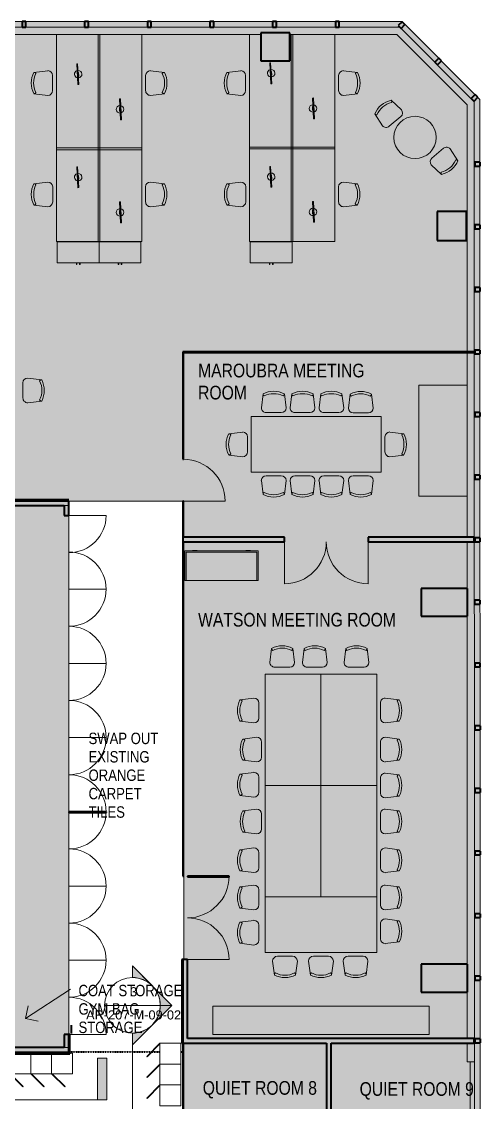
# Model space of a CAD drawing. Header units: millimetres. Extents: x 31960 to 73442, y -14102 to 21505.
# Drawn here: x 61773 to 71652, y -1831 to 21470 of the extents above; entities that cross this region are included whole.
import ezdxf

# ---------------------------------------------------------------- set-up
doc = ezdxf.new("R2010")
doc.units = ezdxf.units.MM
doc.linetypes.add('BVNDH-Dash', pattern=[6, 3, -3])
doc.linetypes.add('BVNDH-Overhead', pattern=[6, 4, -2])
for name, color, linetype, lineweight in [('A-AREA', 32, 'BVNDH-Dash', 35), ('A-AREA-IDEN', 2, 'Continuous', 9), ('A-DETL', 90, 'Continuous', 9), ('A-DETL-GENF', 92, 'Continuous', 9), ('A-DETL-THIN', 151, 'Continuous', 9), ('A-DOOR', 31, 'Continuous', 13), ('A-FLOR', 192, 'Continuous', 13), ('A-FLOR-OVHD', 1, 'BVNDH-Overhead', 13), ('A-GENM', 13, 'Continuous', 13), ('A-WALL', 113, 'Continuous', 13), ('A-WALL-PATT', 111, 'Continuous', 13), ('G-ANNO-SYMB', 111, 'Continuous', 9), ('G-ANNO-TEXT', 231, 'Continuous', 9), ('G-IMPT', 8, 'Continuous', 9), ('I-FURN', 30, 'Continuous', 9), ('I-WALL', 2, 'Continuous', 13), ('Q-CASE', 31, 'Continuous', 9), ('S-COLS', 52, 'Continuous', 13)]:
    doc.layers.add(name, color=color, linetype=linetype, lineweight=lineweight)
doc.styles.add('Arial Narrow', font='ARIALN.TTF', dxfattribs={"height": 294.984802})
doc.styles.add('Arial Narrow_1', font='ARIALN.TTF', dxfattribs={"height": 245.820669})
doc.styles.add('Arial_1', font='arial.ttf', dxfattribs={"height": 196.706587})

# ---------------------------------------------------------------- blocks, each defined once
blk = doc.blocks.new('Concept Single Door_DOR - 900 x 2100mm-805723-Level 9 207 Kent St 1_100')
at = {"layer": 'A-DOOR', "color": 47}
blk.add_line((450, 7), (450, 907), dxfattribs=at)
blk.add_arc((450, 7), 900, 90, 180, dxfattribs=at)
blk = doc.blocks.new('Concept Double Door_DOR - 1800x 2100mm-806063-Level 9 207 Kent St 1_100')
at = {"layer": 'A-DOOR', "color": 47}
for p, q in [((-900, 50), (-900, 950)), ((900, 50), (900, 950))]:
    blk.add_line(p, q, dxfattribs=at)
for centre, start, end in [((-900, 50), 360, 90), ((900, 50), 90, 180)]:
    blk.add_arc(centre, 900, start, end, dxfattribs=at)
blk = doc.blocks.new('Desk - Arup Desk-682372-Level 9 207 Kent St 1_100')
at = {"layer": 'I-FURN'}
for p, q in [((2012, 850), (-475, 850)), ((2012, -88), (2012, 850)), ((159, 369), (608, 393)), ((159, 369), (160, 349)), ((609, 373), (160, 349)), ((344, 389), (424, 393)), ((345, 379), (344, 389)), ((425, 384), (345, 379)), ((424, 393), (425, 384)), ((609, 373), (608, 393)), ((-475, -88), (2012, -88))]:
    blk.add_line(p, q, dxfattribs=at)
for start, end in [(3, 183), (198, 348)]:
    blk.add_arc((383, 381), 80, start, end, dxfattribs=at)
blk = doc.blocks.new('Desk - Arup Desk-682373-Level 9 207 Kent St 1_100')
at = {"layer": 'I-FURN'}
for p, q in [((1772, 850), (-248, 850)), ((-248, 850), (-248, -88)), ((1772, -88), (1772, 850)), ((159, 369), (608, 393)), ((159, 369), (160, 349)), ((609, 373), (160, 349)), ((344, 389), (424, 393)), ((345, 379), (344, 389)), ((425, 384), (345, 379)), ((424, 393), (425, 384)), ((609, 373), (608, 393)), ((-248, -88), (1772, -88))]:
    blk.add_line(p, q, dxfattribs=at)
for start, end in [(3, 183), (198, 348)]:
    blk.add_arc((383, 381), 80, start, end, dxfattribs=at)
blk = doc.blocks.new('Desk - Arup Desk-682374-Level 9 207 Kent St 1_100')
at = {"layer": 'I-FURN'}
for p, q in [((1772, 850), (-248, 850)), ((-248, 850), (-248, -88)), ((1772, -88), (1772, 850)), ((159, 369), (608, 393)), ((159, 369), (160, 349)), ((609, 373), (160, 349)), ((344, 389), (424, 393)), ((345, 379), (344, 389)), ((425, 384), (345, 379)), ((424, 393), (425, 384)), ((609, 373), (608, 393)), ((-248, -88), (1772, -88))]:
    blk.add_line(p, q, dxfattribs=at)
for start, end in [(3, 183), (198, 348)]:
    blk.add_arc((383, 381), 80, start, end, dxfattribs=at)
blk = doc.blocks.new('Desk - Arup Desk-682375-Level 9 207 Kent St 1_100')
at = {"layer": 'I-FURN'}
for p, q in [((1999, 850), (-488, 850)), ((-488, 850), (-488, -88)), ((159, 369), (608, 393)), ((159, 369), (160, 349)), ((609, 373), (160, 349)), ((344, 389), (424, 393)), ((345, 379), (344, 389)), ((425, 384), (345, 379)), ((424, 393), (425, 384)), ((609, 373), (608, 393)), ((-488, -88), (1999, -88))]:
    blk.add_line(p, q, dxfattribs=at)
for start, end in [(3, 183), (198, 348)]:
    blk.add_arc((383, 381), 80, start, end, dxfattribs=at)
blk = doc.blocks.new('Desk - Arup Desk-682376-Level 9 207 Kent St 1_100')
at = {"layer": 'I-FURN'}
for p, q in [((2012, 850), (-456, 850)), ((2012, -88), (2012, 850)), ((159, 369), (608, 393)), ((159, 369), (160, 349)), ((609, 373), (160, 349)), ((344, 389), (424, 393)), ((345, 379), (344, 389)), ((425, 384), (345, 379)), ((424, 393), (425, 384)), ((609, 373), (608, 393)), ((-456, -88), (2012, -88))]:
    blk.add_line(p, q, dxfattribs=at)
for start, end in [(3, 183), (198, 348)]:
    blk.add_arc((383, 381), 80, start, end, dxfattribs=at)
blk = doc.blocks.new('Desk - Arup Desk-682377-Level 9 207 Kent St 1_100')
at = {"layer": 'I-FURN'}
for p, q in [((1781, 850), (-257, 850)), ((-257, 850), (-257, -88)), ((1781, -88), (1781, 850)), ((159, 369), (608, 393)), ((159, 369), (160, 349)), ((609, 373), (160, 349)), ((344, 389), (424, 393)), ((345, 379), (344, 389)), ((425, 384), (345, 379)), ((424, 393), (425, 384)), ((609, 373), (608, 393)), ((-257, -88), (1781, -88))]:
    blk.add_line(p, q, dxfattribs=at)
for start, end in [(3, 183), (198, 348)]:
    blk.add_arc((383, 381), 80, start, end, dxfattribs=at)
blk = doc.blocks.new('Desk - Arup Desk-682378-Level 9 207 Kent St 1_100')
at = {"layer": 'I-FURN'}
for p, q in [((1781, 850), (-257, 850)), ((-257, 850), (-257, -88)), ((1781, -88), (1781, 850)), ((159, 369), (608, 393)), ((159, 369), (160, 349)), ((609, 373), (160, 349)), ((344, 389), (424, 393)), ((345, 379), (344, 389)), ((425, 384), (345, 379)), ((424, 393), (425, 384)), ((609, 373), (608, 393)), ((-257, -88), (1781, -88))]:
    blk.add_line(p, q, dxfattribs=at)
for start, end in [(3, 183), (198, 348)]:
    blk.add_arc((383, 381), 80, start, end, dxfattribs=at)
blk = doc.blocks.new('Desk - Arup Desk-682379-Level 9 207 Kent St 1_100')
at = {"layer": 'I-FURN'}
for p, q in [((1980, 850), (-488, 850)), ((-488, 850), (-488, -88)), ((159, 369), (608, 393)), ((159, 369), (160, 349)), ((609, 373), (160, 349)), ((344, 389), (424, 393)), ((345, 379), (344, 389)), ((425, 384), (345, 379)), ((424, 393), (425, 384)), ((609, 373), (608, 393)), ((-488, -88), (1980, -88))]:
    blk.add_line(p, q, dxfattribs=at)
for start, end in [(3, 183), (198, 348)]:
    blk.add_arc((383, 381), 80, start, end, dxfattribs=at)
blk = doc.blocks.new('Chair-Desk - Chair-Desk-400354-Level 9 207 Kent St 1_100')
at = {"layer": 'I-FURN'}
for p, q in [((-229, 0), (-266, 302)), ((-164, 405), (163, 405)), ((229, 0), (266, 302))]:
    blk.add_line(p, q, dxfattribs=at)
for centre, radius, start, end in [((-164, 302), 103, 90, 180), ((163, 302), 103, 360, 90), ((-186, 7), 43.1, 116.8148, 189.0029), ((0, 447), 451, 242.9089, 297.0911), ((186, 7), 43.1, 350.9971, 63.1852), ((0, 447), 502, 242.9089, 297.0911)]:
    blk.add_arc(centre, radius, start, end, dxfattribs=at)
blk = doc.blocks.new('Chair-Desk - Chair-Desk-401080-Level 9 207 Kent St 1_100')
at = {"layer": 'I-FURN'}
for p, q in [((-229, 0), (-266, -302)), ((229, 0), (266, -302)), ((-164, -405), (163, -405))]:
    blk.add_line(p, q, dxfattribs=at)
for centre, radius, start, end in [((0, -447), 502, 62.9089, 117.0911), ((-186, -7), 43.1, 170.9971, 243.1852), ((0, -447), 451, 62.9089, 117.0911), ((186, -7), 43.1, 296.8148, 9.0029), ((-164, -302), 103, 180, 270), ((163, -302), 103, 270, 0)]:
    blk.add_arc(centre, radius, start, end, dxfattribs=at)
blk = doc.blocks.new('B  - 500deep-400395-Level 9 207 Kent St 1_100')
at = {"layer": 'Q-CASE'}
for p, q in [((-406, -169), (-406, 281)), ((-406, 281), (494, 281)), ((494, 281), (494, -169)), ((494, -169), (-406, -169)), ((5, -169), (5, -207)), ((5, -207), (17, -207)), ((17, -207), (17, -169)), ((71, -169), (71, -207)), ((71, -207), (84, -207)), ((84, -207), (84, -169))]:
    blk.add_line(p, q, dxfattribs=at)
blk = doc.blocks.new('Table-Rectangular - 1200x2400-400393-Level 9 207 Kent St 1_100')
at = {"layer": 'I-FURN'}
for p, q in [((600, 1200), (-600, 1200)), ((-600, 1200), (-600, -1200)), ((600, -1200), (600, 1200)), ((-600, -1200), (600, -1200))]:
    blk.add_line(p, q, dxfattribs=at)
blk = doc.blocks.new('Table-Rectangular - 2800x1200-400417-Level 9 207 Kent St 1_100')
at = {"layer": 'I-FURN'}
for p, q in [((1400, 600), (-1400, 600)), ((-1400, 600), (-1400, -600)), ((1400, -600), (1400, 600)), ((-1400, -600), (1400, -600))]:
    blk.add_line(p, q, dxfattribs=at)
blk = doc.blocks.new('Table-Rectangular - 4660x605-400419-Level 9 207 Kent St 1_100')
at = {"layer": 'I-FURN'}
for p, q in [((2330, 302.5), (-2330, 302.5)), ((-2330, 302.5), (-2330, -302.5)), ((2330, -302.5), (2330, 302.5)), ((-2330, -302.5), (2330, -302.5))]:
    blk.add_line(p, q, dxfattribs=at)
blk = doc.blocks.new('Table-Rectangular - 2400x1200-400397-Level 9 207 Kent St 1_100')
at = {"layer": 'I-FURN'}
for p, q in [((1200, 600), (-1200, 600)), ((-1200, 600), (-1200, -443)), ((1200, -442), (1200, 600))]:
    blk.add_line(p, q, dxfattribs=at)
blk = doc.blocks.new('Credenza _AUS_ - 1525 x 0610mm-400349-Level 9 207 Kent St 1_100')
at = {"layer": 'I-FURN'}
for p, q in [((847, 310), (-728, 310)), ((-728, 310), (-728, -326)), ((-703, 310), (-703, -300)), ((-703, 310), (822, 310)), ((822, 310), (822, -300)), ((847, -326), (847, 310)), ((-728, -326), (847, -326)), ((-703, -300), (822, -300)), ((-563, -332), (-563, -326)), ((-462, -332), (-563, -332)), ((-462, -326), (-462, -332)), ((581, -332), (581, -326)), ((682, -332), (581, -332)), ((682, -326), (682, -332))]:
    blk.add_line(p, q, dxfattribs=at)
blk = doc.blocks.new('Round_Coffee_Table_2405 - Round_Coffee_Table_2405-400399-Level 9 207 Kent St 1_100')
at = {"layer": 'I-FURN'}
for start, end in [(360, 180), (180, 360)]:
    blk.add_arc((0, 0), 457, start, end, dxfattribs=at)
blk = doc.blocks.new('Family9 - Family9-1063550-Level 9 207 Kent St 1_100')
at = {"layer": 'A-GENM'}
blk.add_hatch(color=254, dxfattribs=at).paths.add_polyline_path([(2595, 976), (2595, 987), (1995, 987), (1995, -13), (2595, -13), (2595, 245)], flags=0)
at = {"layer": 'A-GENM', "color": 67, "lineweight": 35}
for p, q in [((2595, 987), (1995, 987)), ((1995, 987), (1995, -13)), ((2595, -13), (2595, 987)), ((1995, -13), (2595, -13))]:
    blk.add_line(p, q, dxfattribs=at)
blk = doc.blocks.new('Walls 1 - 140902 Building Facade_sat-1083296-Level 9 207 Kent St 1_100')
at = {"layer": 'G-IMPT', "lineweight": 13}
h = blk.add_hatch(color=254, dxfattribs=at)
h.paths.add_polyline_path([(37477, -11682), (71649, -11680), (71640, 19788), (69969, 21470), (41475, 21470), (41475, 20152), (35830, 14507), (34636, 14507), (34636, 14388), (35880, 14387), (41595, 20103), (41595, 21350), (69919, 21350), (71520, 19738), (71529, -11560), (37527, -11562), (35907, -9943), (34636, -9943), (34636, -10063), (35857, -10063), (37357, -11562)], flags=0)
h.paths.add_polyline_path([(33233, -11406), (33252, -11406), (34372, -10267), (33233, -11406)], flags=0)
h = blk.add_hatch(color=254, dxfattribs=at)
h.paths.add_polyline_path([(71520, -955), (71526, -955), (71520, 19738), (69919, 21350), (41595, 21350), (41595, 20103), (35880, 14387), (34763, 14387), (34763, 14233), (35943, 14233), (41748, 20039), (41748, 21198), (43979, 21198), (43979, 21228), (44614, 21228), (44614, 21195), (52081, 21195), (52081, 21228), (52706, 21228), (52706, 21195), (66927, 21195), (66927, 21228), (67552, 21228), (67552, 21195), (69854, 21195), (71365, 19675), (71367, 14348), (71520, 14348), (71520, 14334), (71367, 14334), (71368, 10352), (71520, 10352), (71520, 10252), (71368, 10252), (71368, 9252), (71377, 9252), (71377, 8652), (71368, 8652), (71370, 1148), (71377, 1148), (71377, 548), (71371, 548), (71371, -452), (71520, -452), (71520, -552), (71371, -552), (71371, -955), (71520, -955)], flags=0)
h.paths.add_polyline_path([(34663, 14233), (34663, 14388), (34636, 14387), (34636, 14233), (34663, 14233)], flags=0)
at = {"layer": 'A-WALL', "color": 67, "lineweight": 35}
for p, q in [((61866, 21470), (61781, 21470)), ((61781, 21470), (61781, 21350)), ((61866, 21350), (61866, 21470)), ((63215, 21470), (63130, 21470)), ((63130, 21470), (63130, 21350)), ((63215, 21350), (63215, 21470)), ((64565, 21470), (64480, 21470)), ((64480, 21470), (64480, 21350)), ((64565, 21350), (64565, 21470)), ((65914, 21470), (65829, 21470)), ((65829, 21470), (65829, 21350)), ((65914, 21350), (65914, 21470)), ((67264, 21470), (67179, 21470)), ((67179, 21470), (67179, 21350)), ((67264, 21350), (67264, 21470)), ((68614, 21470), (68529, 21470)), ((68529, 21470), (68529, 21350)), ((68614, 21350), (68614, 21470)), ((69969, 21469), (69884, 21385)), ((70029, 21409), (69969, 21469)), ((61781, 21350), (61866, 21350)), ((63130, 21350), (63215, 21350)), ((64480, 21350), (64565, 21350)), ((65829, 21350), (65914, 21350)), ((67179, 21350), (67264, 21350)), ((68529, 21350), (68614, 21350)), ((69884, 21385), (69945, 21325)), ((69945, 21325), (70029, 21409)), ((70755, 20684), (70670, 20599)), ((70670, 20599), (70730, 20539)), ((70730, 20539), (70815, 20624)), ((70815, 20624), (70755, 20684)), ((71541, 19898), (71456, 19814)), ((71456, 19814), (71517, 19754)), ((71517, 19754), (71601, 19838)), ((71601, 19838), (71541, 19898)), ((71650, 18439), (71530, 18439)), ((71530, 18439), (71530, 18354)), ((71650, 18354), (71650, 18439)), ((71530, 18354), (71650, 18354)), ((71650, 17089), (71530, 17089)), ((71530, 17089), (71530, 17004)), ((71650, 17004), (71650, 17089)), ((71530, 17004), (71650, 17004)), ((71650, 15740), (71530, 15740)), ((71530, 15740), (71530, 15655)), ((71530, 15655), (71650, 15655)), ((71650, 15655), (71650, 15740)), ((71650, 14390), (71530, 14390)), ((71530, 14390), (71530, 14305)), ((71530, 14305), (71650, 14305)), ((71650, 14305), (71650, 14390)), ((71650, 13041), (71530, 13041)), ((71530, 13041), (71530, 12956)), ((71530, 12956), (71650, 12956)), ((71650, 12956), (71650, 13041)), ((71650, 11691), (71530, 11691)), ((71530, 11691), (71530, 11606)), ((71650, 11606), (71650, 11691)), ((71530, 11606), (71650, 11606)), ((71650, 10341), (71530, 10341)), ((71530, 10341), (71530, 10256)), ((71530, 10256), (71650, 10256)), ((71650, 10256), (71650, 10341)), ((71649, 8996), (71529, 8996)), ((71529, 8996), (71529, 8911)), ((71529, 8911), (71649, 8911)), ((71649, 8911), (71649, 8996)), ((71650, 7642), (71530, 7642)), ((71530, 7642), (71530, 7557)), ((71530, 7557), (71650, 7557)), ((71650, 7557), (71650, 7642)), ((71652, 6288), (71532, 6288)), ((71532, 6288), (71532, 6203)), ((71532, 6203), (71652, 6203)), ((71652, 6203), (71652, 6288)), ((71652, 4938), (71532, 4938)), ((71532, 4938), (71532, 4853)), ((71652, 4853), (71652, 4938)), ((71532, 4853), (71652, 4853)), ((71652, 3588), (71532, 3588)), ((71532, 3588), (71532, 3503)), ((71532, 3503), (71652, 3503)), ((71652, 3503), (71652, 3588)), ((71652, 2238), (71532, 2238)), ((71532, 2238), (71532, 2153)), ((71532, 2153), (71652, 2153)), ((71652, 2153), (71652, 2238)), ((71652, 888), (71532, 888)), ((71532, 888), (71532, 803)), ((71532, 803), (71652, 803)), ((71652, 803), (71652, 888)), ((71652, -462), (71532, -462)), ((71532, -462), (71532, -547)), ((71652, -547), (71652, -462)), ((71532, -547), (71652, -547))]:
    blk.add_line(p, q, dxfattribs=at)
at = {"layer": 'G-IMPT', "color": 47, "lineweight": 13}
for p, q in [((41475, 21470), (69969, 21470)), ((69969, 21470), (71640, 19788)), ((69919, 21350), (41595, 21350)), ((71520, 19738), (69919, 21350)), ((66927, 21195), (52706, 21195)), ((69854, 21195), (67552, 21195)), ((71365, 19675), (69854, 21195)), ((71367, 14348), (71365, 19675)), ((71529, -11560), (71520, 19738)), ((71640, 19788), (71649, -11680)), ((71368, 10352), (71367, 14334)), ((71368, 9252), (71368, 10252)), ((71370, 1148), (71368, 8652)), ((71371, -452), (71371, 548)), ((71371, -955), (71371, -552)), ((71371, -955), (71526, -955))]:
    blk.add_line(p, q, dxfattribs=at)
blk = doc.blocks.new('Walls 1 - Walls 1-1083272-Level 9 207 Kent St 1_100')
blk.add_blockref('Walls 1 - 140902 Building Facade_sat-1083296-Level 9 207 Kent St 1_100', (0, 0))
blk = doc.blocks.new('400 wide locker8 - 400 wide locker-1973408-Level 9 207 Kent St 1_100')
at = {"layer": 'Q-CASE'}
for p, q in [((47462, -766), (47462, -1216)), ((47912, -766), (47462, -766)), ((47912, -1216), (47912, -766)), ((47462, -1216), (47745, -1498)), ((47752, -1491), (47476, -1216)), ((47476, -1216), (47912, -1216)), ((47745, -1498), (47752, -1491))]:
    blk.add_line(p, q, dxfattribs=at)
blk = doc.blocks.new('400 wide locker9 - 400 wide locker-1973423-Level 9 207 Kent St 1_100')
at = {"layer": 'Q-CASE'}
for p, q in [((47462, -766), (47462, -1216)), ((47912, -766), (47462, -766)), ((47912, -1216), (47912, -766)), ((47462, -1216), (47745, -1498)), ((47752, -1491), (47476, -1216)), ((47476, -1216), (47912, -1216)), ((47745, -1498), (47752, -1491))]:
    blk.add_line(p, q, dxfattribs=at)
blk = doc.blocks.new('Concept Single Door_DOR - 800 x 2100 cabinet doors-2416042-Level 9 207 Kent St 1_100')
at = {"layer": 'A-DOOR', "lineweight": 9}
blk.add_line((400, 50), (400, 850), dxfattribs=at)
blk.add_arc((400, 50), 800, 90, 180, dxfattribs=at)
blk = doc.blocks.new('Concept Single Door_DOR - 800 x 2100 cabinet doors-2416009-Level 9 207 Kent St 1_100')
at = {"layer": 'A-DOOR', "lineweight": 9}
blk.add_line((400, -50), (400, -850), dxfattribs=at)
blk.add_arc((400, -50), 800, 180, 270, dxfattribs=at)
blk = doc.blocks.new('400 wide locker54 - 400 wide locker-2465067-Level 9 207 Kent St 1_100')
at = {"layer": 'Q-CASE'}
for p, q in [((47462, -766), (47462, -1216)), ((47912, -766), (47462, -766)), ((47912, -1216), (47912, -766)), ((47462, -1216), (47745, -1498)), ((47752, -1491), (47476, -1216)), ((47476, -1216), (47912, -1216)), ((47745, -1498), (47752, -1491))]:
    blk.add_line(p, q, dxfattribs=at)
blk = doc.blocks.new('400 wide locker55 - 400 wide locker-2465111-Level 9 207 Kent St 1_100')
at = {"layer": 'Q-CASE'}
for p, q in [((47462, -766), (47462, -1216)), ((47912, -766), (47462, -766)), ((47912, -1216), (47912, -766)), ((47462, -1216), (47745, -1498)), ((47752, -1491), (47476, -1216)), ((47476, -1216), (47912, -1216)), ((47745, -1498), (47752, -1491))]:
    blk.add_line(p, q, dxfattribs=at)
blk = doc.blocks.new('400 wide locker56 - 400 wide locker-2465126-Level 9 207 Kent St 1_100')
at = {"layer": 'Q-CASE'}
for p, q in [((47462, -766), (47462, -1216)), ((47912, -766), (47462, -766)), ((47912, -1216), (47912, -766)), ((47462, -1216), (47745, -1498)), ((47752, -1491), (47476, -1216)), ((47476, -1216), (47912, -1216)), ((47745, -1498), (47752, -1491))]:
    blk.add_line(p, q, dxfattribs=at)
blk = doc.blocks.new('400 wide locker57 - 400 wide locker-2465141-Level 9 207 Kent St 1_100')
at = {"layer": 'Q-CASE'}
for p, q in [((47462, -766), (47462, -1216)), ((47912, -766), (47462, -766)), ((47912, -1216), (47912, -766)), ((47462, -1216), (47745, -1498)), ((47752, -1491), (47476, -1216)), ((47476, -1216), (47912, -1216)), ((47745, -1498), (47752, -1491))]:
    blk.add_line(p, q, dxfattribs=at)
blk = doc.blocks.new('Section - Section Tail-191808-Level 9 207 Kent St 1_100')
at = {"layer": 'G-ANNO-SYMB'}
blk.add_hatch(color=256, dxfattribs=at).paths.add_polyline_path([(0, 9), (0, 0), (-2, 0), (-2, 9)], flags=0)
for p, q in [((0, 9), (-2, 9)), ((-2, 9), (-2, 0)), ((0, 0), (0, 9)), ((-2, 0), (0, 0))]:
    blk.add_line(p, q, dxfattribs=at)
blk = doc.blocks.new('Section - Section Head-190184-Level 9 207 Kent St 1_100')
at = {"layer": 'G-ANNO-SYMB'}
h = blk.add_hatch(color=256, dxfattribs=at)
edge = h.paths.add_edge_path(flags=0)
edge.add_line((-6, 8.49), (-6, 6))
edge.add_arc((-6, 0), 6, 90, 135)
edge.add_line((-10.24, 4.24), (-6, 8.49))
h = blk.add_hatch(color=256, dxfattribs=at)
edge = h.paths.add_edge_path(flags=0)
edge.add_line((-6, 8.49), (-1.76, 4.24))
edge.add_arc((-6, 0), 6, 45, 90)
edge.add_line((-6, 6), (-6, 8.49))
h = blk.add_hatch(color=256, dxfattribs=at)
edge = h.paths.add_edge_path(flags=0)
edge.add_line((-14.49, 0), (-10.24, 4.24))
edge.add_arc((-6, 0), 6, 135, 180)
edge.add_line((-12, 0), (-14.49, 0))
h = blk.add_hatch(color=256, dxfattribs=at)
edge = h.paths.add_edge_path(flags=0)
edge.add_line((2.49, 0), (0, 0))
edge.add_arc((-6, 0), 6, 0, 45)
edge.add_line((-1.76, 4.24), (2.49, 0))
for p, q in [((-6, 8.49), (-14.49, 0)), ((-6, 8.49), (-10.24, 4.24)), ((-6, 8.49), (2.49, 0)), ((-6, 6), (-6, 8.49)), ((-6, 8.49), (-6, 6)), ((-1.76, 4.24), (-6, 8.49)), ((-10.24, 4.24), (-14.49, 0)), ((2.49, 0), (-1.76, 4.24)), ((-14.49, 0), (-12, 0)), ((0, 0), (2.49, 0)), ((-12, 0), (-14.49, 0)), ((0, 0), (2.49, 0))]:
    blk.add_line(p, q, dxfattribs=at)
for start, end in [(360, 180), (90, 135), (45, 90), (135, 180), (0, 45), (180, 360)]:
    blk.add_arc((-6, 0), 6, start, end, dxfattribs=at)

msp = doc.modelspace()

# ---------------------------------------------------------------- hatches: boundary and pattern name
at = {"layer": 'A-DETL-GENF'}
h = msp.add_hatch(color=9, dxfattribs=at)
h.paths.add_polyline_path([(65636.1, -3229.3), (66311.9, -3229.3), (66311.9, -3222.1), (68340.9, -3222.1), (68340.9, -552.2), (65267.9, -552.2), (65267.9, -3222.1), (65411.9, -3222.1), (65411.9, -3229.3)], flags=0)
h.paths.add_polyline_path([(71102.9, -3229.3), (71102.9, -3222.1), (71371.6, -3222.1), (71371.5, -2765.9), (71526.5, -2765.9), (71525.9, -954.7), (71370.9, -954.7), (71370.8, -552.2), (68440.9, -552.2), (68440.9, -3222.1), (70202.9, -3222.1), (70202.9, -3229.3), (70634.9, -3229.3)], flags=0)
h.paths.add_polyline_path([(60132.2, -742.5), (60132.2, -743.1), (60167.2, -742.5)], flags=0)
h.paths.add_polyline_path([(53562.4, -743.1), (60132.2, -742.5), (60132.2, -542.5), (60617.9, -542.5), (60617.9, -304.9), (60817.9, -304.9), (60817.9, -542.5), (61142.2, -542.5), (61142.2, 1075.1), (60817.9, 1075.1), (60817.9, 895.1), (60617.9, 895.1), (60617.9, 1075.1), (58392.3, 1075.1), (58392.3, 875.1), (58192.3, 875.1), (58192.3, 55.1), (58392.3, 55.1), (58392.3, -742.8), (53327.2, -743), (53327.2, -543), (53362.4, -543), (53362.4, 1658.2), (53262.4, 1658.2), (53262.4, 1858.2), (53362.4, 1858.2), (53362.4, 5873.8), (50487.9, 5873.8), (50487.9, 5060.5), (51912, 5060.5), (51912, 4960.5), (50487.9, 4960.5), (50487.9, 4197.2), (51912, 4197.2), (51912, 4097.2), (50487.9, 4097.2), (50487.9, 3458.2), (51987.9, 3458.2), (51987.9, 3258.2), (51237.9, 3258.2), (51237.9, 2358.2), (52287.3, 2357.5), (52287.3, 1858.2), (52442.4, 1858.2), (52442.4, 1658.2), (52287.3, 1658.2), (52287.3, -543), (52507.2, -543.1), (52507.2, -743), (53494.6, -743.1)], flags=0)
h.paths.add_polyline_path([(62534.3, -645.4), (62692.2, -645.4), (62692.2, -365.4), (62792.2, -365.4), (62792.2, 10821.4), (62692.2, 10821.4), (62692.2, 11041.4), (61342.2, 11041.4), (61342.2, -645.4), (62432, -645.4)], flags=0)
h.paths.add_polyline_path([(71365.1, -452.2), (71370.8, -452.2), (71370.5, 548.2), (70377, 548.2), (70377, 1148.2), (71370.4, 1148.2), (71368.2, 8652), (70377, 8652), (70377, 9252), (71368.1, 9252), (71367.8, 10251.7), (69232.9, 10251.7), (69232.9, 10351.7), (71367.8, 10351.7), (71366.6, 14333.8), (65255.7, 14333.8), (65255.7, 12033.8), (65241.7, 12033.8), (65241.7, 14347.8), (71366.6, 14347.8), (71365.1, 19674.6), (69854.2, 21195.2), (67551.6, 21195.2), (67551.6, 20628.2), (66926.6, 20628.2), (66926.6, 21195.2), (52706.2, 21195.2), (52706.2, 20628.2), (52081.2, 20628.2), (52081.2, 21195.2), (44614.1, 21195.2), (44614.1, 11320.3), (45245.6, 11320.3), (45245.6, 11141.4), (47492.2, 11141.4), (47492.2, 11161.4), (50942.9, 11161.4), (50942.9, 11141.4), (51754.9, 11141.4), (51754.9, 11161.4), (52532.9, 11161.4), (52532.9, 10941.4), (52072.9, 10941.4), (52072.9, 8623.2), (52027.9, 8623.2), (52027.9, 8494.6), (50487.9, 8494.6), (50487.9, 7705.8), (51916.7, 7705.8), (51916.7, 7605.8), (50487.9, 7605.8), (50487.9, 6787.2), (51911.8, 6787.2), (51911.8, 6687.2), (50487.9, 6687.2), (50487.9, 6073.8), (53362.4, 6073.8), (53362.4, 8494.6), (52847.9, 8494.6), (52847.9, 8694.6), (53362.4, 8694.6), (53362.4, 10941.4), (53352.9, 10941.4), (53352.9, 11161.4), (55871.7, 11161.4), (55871.7, 11141.4), (56691.7, 11141.4), (56691.7, 11161.4), (62792.2, 11161.4), (62792.2, 11130.7), (65241.7, 11130.7), (65241.7, 11133.8), (65255.7, 11133.8), (65255.7, 11130.7), (65267.9, 11130.7), (65267.9, 10351.7), (67432.9, 10351.7), (67432.9, 10251.7), (65267.9, 10251.7), (65267.9, 1247.8), (65341.7, 1247.8), (65341.7, -452.2), (70634.9, -452.2)], flags=0)
h.paths.add_polyline_path([(65341.7, 3032.8), (65341.7, 3047.8), (66241.7, 3047.8), (66241.7, 3032.8)], flags=0)
h.paths.add_polyline_path([(49427.2, 3102.5), (49427.2, 5102.5), (47827.2, 5102.5), (47827.2, 4672.5), (47516.9, 4672.5), (47516.9, 3562.5), (47827.2, 3562.5), (47827.2, 3102.5), (48579.5, 3102.5)], flags=0)
h.paths.add_polyline_path([(47827.2, 5752.5), (49427.2, 5752.5), (49427.2, 7752.5), (47827.2, 7752.5), (47827.2, 7322.5), (47516.9, 7322.5), (47516.9, 6212.5), (47827.2, 6212.5)], flags=0)
h.paths.add_polyline_path([(47827.2, 8418.2), (49427.2, 8418.2), (49427.2, 10418.2), (47827.2, 10418.2), (47827.2, 9988.2), (47516.9, 9988.2), (47516.9, 8848.2), (47527.2, 8848.2), (47527.2, 8878.2), (47827.2, 8878.2), (47827.2, 8848.2)], flags=0)
h.paths.add_polyline_path([(50257.3, 12464.1), (50237.3, 12464.1), (50237.3, 13904.1), (57402.3, 13904.1), (57402.3, 12473.1), (57262.3, 12473.1), (57262.3, 13764.1), (50377.3, 13764.1), (50377.3, 12464.1), (50357.3, 12464.1)], flags=0)
h.paths.add_polyline_path([(70725.5, 16753.8), (70725.5, 17378.8), (71350.5, 17378.8), (71350.5, 16753.8)], flags=0)
h.paths.add_polyline_path([(60147.9, 20491), (60147.9, 21116), (60772.9, 21116), (60772.9, 20491), (60227, 20491)], flags=0)
at = {"layer": 'A-WALL-PATT', "lineweight": 9}
h = msp.add_hatch(color=9, dxfattribs=at)
h.paths.add_polyline_path([(65241.7, 3047.8), (65255.7, 3047.8), (65255.7, 11133.8), (65241.7, 11133.8), (65241.7, 3225.2)], flags=0)
h.paths.add_polyline_path([(65255.7, 12033.8), (65255.7, 14347.8), (65241.7, 14347.8), (65241.7, 12033.8)], flags=0)
for color, points in [(9, [(70634.9, 14333.8), (71520.4, 14333.8), (71520.1, 14347.8), (65255.7, 14347.8), (65255.7, 14333.8), (67878, 14333.8)]), (256, [(62692.2, 11141.4), (62792.2, 11141.4), (62792.2, 11161.4), (56691.7, 11161.4), (56691.7, 11141.4), (62364.1, 11141.4)]), (9, [(61342.2, 11041.4), (62792.2, 11041.4), (62792.2, 11141.4), (61342.2, 11141.4)]), (256, [(63597.2, 4419.6), (63597.2, 4434.6), (62792.2, 4434.6), (62792.2, 4419.6)]), (256, [(65341.7, 3032.8), (66241.7, 3032.8), (66241.7, 3047.8), (65341.7, 3047.8)]), (256, [(65226.7, -552.2), (65241.7, -552.2), (65241.7, 1247.8), (65221.7, 1247.8), (65221.7, -552.2)]), (9, [(65241.7, -452.2), (65341.7, -452.2), (65341.7, 1247.8), (65241.7, 1247.8), (65241.7, 178.3)]), (256, [(62812.2, -765.5), (62812.2, -365.4), (62792.2, -365.4), (62792.2, -765.5)]), (9, [(65241.7, -552.2), (71520.4, -552.2), (71520.1, -452.2), (65241.7, -452.2)]), (9, [(62417.9, -745.4), (62792.2, -745.4), (62792.2, -645.4), (61342.2, -645.4), (61342.2, -745.4), (62364.1, -745.4)]), (9, [(65241.7, -3236.1), (65255.7, -3236.1), (65255.7, -552.2), (65241.7, -552.2), (65241.7, -2847.4)]), (9, [(68340.9, -3236.1), (68440.9, -3236.1), (68440.9, -552.2), (68340.9, -552.2), (68340.9, -3222.1)])]:
    msp.add_hatch(color=color, dxfattribs=at).paths.add_polyline_path(points, flags=0)
h = msp.add_hatch(color=256, dxfattribs=at)
h.paths.add_polyline_path([(62692.2, -645.4), (62792.2, -645.4), (62792.2, -365.4), (62692.2, -365.4), (62692.2, -482.3)], flags=0)
h.paths.add_polyline_path([(62792.2, 10821.4), (62792.2, 11041.4), (62692.2, 11041.4), (62692.2, 10821.4)], flags=0)
h = msp.add_hatch(color=9, dxfattribs=at)
h.paths.add_polyline_path([(70377, 10251.7), (71520.4, 10251.7), (71520.1, 10351.7), (69232.9, 10351.7), (69232.9, 10251.7)], flags=0)
h.paths.add_polyline_path([(65289.7, 10251.7), (67432.9, 10251.7), (67432.9, 10351.7), (65255.7, 10351.7), (65255.7, 10251.7)], flags=0)
h = msp.add_hatch(color=256, dxfattribs=at)
h.paths.add_polyline_path([(62417.9, -785.5), (62418.5, -785.5), (62417.9, -765.5)], flags=0)
h.paths.add_polyline_path([(61517.9, -785.5), (61518.5, -785.5), (61517.9, -765.5)], flags=0)
h.paths.add_polyline_path([(60167.9, -785.5), (60168.5, -785.5), (60167.9, -765.5), (60132.2, -765.5), (60132.2, -785.5)], flags=0)
h.paths.add_polyline_path([(61967.9, -785.5), (61968.5, -785.5), (61967.9, -765.5)], flags=0)
at = {"layer": 'S-COLS'}
for points in [[(67551.6, 20628.2), (67551.6, 21228.2), (66926.6, 21228.2), (66926.6, 20628.2)], [(71350.5, 16753.8), (71350.5, 17378.8), (70725.5, 17378.8), (70725.5, 16753.8)]]:
    msp.add_hatch(color=254, dxfattribs=at).paths.add_polyline_path(points, flags=0)

# ---------------------------------------------------------------- linework, layer by layer
at = {"layer": 'A-AREA'}
for p, q in [((62812.2, -737.5), (64566.8, -737.5)), ((64580.9, -737.5), (64748.6, -737.5)), ((65198.6, -737.5), (65241.6, -737.5))]:
    msp.add_line(p, q, dxfattribs=at)
at = {"layer": 'A-DETL', "lineweight": 35}
msp.add_line((62842.2, -166.8), (62842.2, -346.8), dxfattribs=at)
at = {"layer": 'A-DETL-THIN'}
for p, q in [((62792.2, 11130.7), (65241.8, 11130.7)), ((65255.7, 11130.7), (65267.9, 11130.7)), ((65267.9, 11130.7), (65267.9, 10351.7)), ((62792.2, 4434.6), (62792.2, 10821.4)), ((65267.9, 10251.7), (65267.9, 1247.8)), ((62792.2, -365.4), (62792.2, 4419.6)), ((65267.9, -552.2), (65267.9, -3222.1))]:
    msp.add_line(p, q, dxfattribs=at)
at = {"layer": 'A-FLOR', "color": 47}
msp.add_line((71432.9, -2765.9), (71432.9, -954.7), dxfattribs=at)
at = {"layer": 'A-FLOR-OVHD'}
msp.add_line((60132.2, -742.5), (62882.2, -742.5), dxfattribs=at)
at = {"layer": 'A-WALL', "color": 67, "lineweight": 35}
for p, q in [((65241.7, 14347.8), (65241.7, 12033.8)), ((71520.4, 14347.8), (65241.7, 14347.8)), ((65255.7, 12033.8), (65255.7, 14333.8)), ((65255.7, 14333.8), (71520.4, 14333.8)), ((71520.4, 14333.8), (71520.4, 14347.8)), ((65241.7, 12033.8), (65255.7, 12033.8)), ((65255.7, 11133.8), (65241.7, 11133.8)), ((65241.7, 11133.8), (65241.7, 3047.8)), ((65255.7, 10351.7), (65255.7, 11133.8)), ((65255.7, 3047.8), (65255.7, 10251.7)), ((65241.7, 3047.8), (65255.7, 3047.8)), ((65241.7, -552.2), (65241.7, -3236.1)), ((65255.7, -3222.1), (65255.7, -552.2))]:
    msp.add_line(p, q, dxfattribs=at)
at = {"layer": 'A-WALL', "color": 127, "lineweight": 9}
for p, q in [((62692.2, 11041.4), (62792.2, 11041.4)), ((65255.7, 10251.7), (65255.7, 10351.7)), ((62792.2, -645.4), (62692.2, -645.4)), ((65241.7, -552.2), (65255.7, -552.2))]:
    msp.add_line(p, q, dxfattribs=at)
at = {"layer": 'A-WALL', "lineweight": 35}
for p, q in [((62692.2, 11041.4), (62692.2, 10821.4)), ((62792.2, 10821.4), (62792.2, 11041.4)), ((62692.2, 10821.4), (62792.2, 10821.4)), ((62692.2, -365.4), (62692.2, -645.4)), ((62792.2, -365.4), (62692.2, -365.4)), ((62792.2, -645.4), (62792.2, -365.4))]:
    msp.add_line(p, q, dxfattribs=at)
at = {"layer": 'G-ANNO-SYMB'}
for p, q in [((63559.3, 261.6), (64759.3, 261.6)), ((64159.3, -338.4), (64159.3, -4062.9)), ((59875.9, -1777.9), (63409.4, -1777.9))]:
    msp.add_line(p, q, dxfattribs=at)
at = {"layer": 'G-ANNO-TEXT', "color": 7}
for q in [(62822.8, 608.6), (61911.4, 254), (62129.6, -81.2)]:
    msp.add_line((61852.9, -22.7), q, dxfattribs=at)
at = {"layer": 'I-WALL', "lineweight": 35}
for p, q in [((62792.2, 11161.4), (56691.7, 11161.4)), ((56691.7, 11141.4), (62792.2, 11141.4)), ((63597.2, 4434.6), (62792.2, 4434.6)), ((62792.2, 4434.6), (62792.2, 4419.6)), ((63597.2, 4419.6), (63597.2, 4434.6)), ((62792.2, 4419.6), (63597.2, 4419.6)), ((66241.7, 3047.8), (65341.7, 3047.8)), ((65341.7, 3047.8), (65341.7, 3032.8)), ((65341.7, 3032.8), (66241.7, 3032.8)), ((66241.7, 3032.8), (66241.7, 3047.8)), ((65221.7, 1247.8), (65221.7, -552.2)), ((62792.2, -365.4), (62792.2, -765.5)), ((62812.2, -365.4), (62792.2, -365.4)), ((62812.2, -785.5), (62812.2, -365.4)), ((65221.7, -552.2), (65226.7, -552.2)), ((62792.2, -765.5), (60132.2, -765.5)), ((60132.2, -785.5), (62812.2, -785.5))]:
    msp.add_line(p, q, dxfattribs=at)
at = {"layer": 'I-WALL', "color": 67, "lineweight": 35}
for p, q in [((61342.2, 11041.4), (62692.2, 11041.4)), ((62792.2, 11041.4), (62792.2, 11141.4)), ((67432.9, 10351.7), (65255.7, 10351.7)), ((67432.9, 10251.7), (67432.9, 10351.7)), ((71520.4, 10351.7), (69232.9, 10351.7)), ((69232.9, 10351.7), (69232.9, 10251.7)), ((71520.4, 10251.7), (71520.4, 10351.7)), ((65255.7, 10251.7), (67432.9, 10251.7)), ((69232.9, 10251.7), (71520.4, 10251.7)), ((65341.7, 1247.8), (65221.7, 1247.8)), ((65241.7, 1247.8), (65241.7, -552.2)), ((65341.7, -452.2), (65341.7, 1247.8)), ((71520.4, -452.2), (65341.7, -452.2)), ((71520.4, -552.2), (71520.4, -452.2)), ((62692.2, -645.4), (61342.2, -645.4)), ((62792.2, -745.4), (62792.2, -645.4)), ((65255.7, -552.2), (68340.9, -552.2)), ((68340.9, -552.2), (68340.9, -3222.1)), ((68440.9, -552.2), (71520.4, -552.2)), ((68440.9, -3222.1), (68440.9, -552.2)), ((61342.2, -745.4), (62792.2, -745.4))]:
    msp.add_line(p, q, dxfattribs=at)
at = {"layer": 'S-COLS', "color": 67, "lineweight": 35}
for p, q in [((67551.6, 21228.2), (66926.6, 21228.2)), ((66926.6, 21228.2), (66926.6, 20628.2)), ((67551.6, 20628.2), (67551.6, 21228.2)), ((66926.6, 20628.2), (67551.6, 20628.2)), ((70725.5, 17378.8), (70725.5, 16753.8)), ((71350.5, 17378.8), (70725.5, 17378.8)), ((71350.5, 16753.8), (71350.5, 17378.8)), ((70725.5, 16753.8), (71350.5, 16753.8))]:
    msp.add_line(p, q, dxfattribs=at)

# ---------------------------------------------------------------- block references
at = {"layer": 'A-DOOR', "color": 47}
for name, p, rotation in [('Concept Single Door_DOR - 900 x 2100mm-805723-Level 9 207 Kent St 1_100', (65248.7, 11583.8), 269.9999999999999), ('Concept Double Door_DOR - 1800x 2100mm-806063-Level 9 207 Kent St 1_100', (68332.9, 10301.7), 180), ('Concept Double Door_DOR - 1800x 2100mm-806063-Level 9 207 Kent St 1_100', (65291.7, 2147.8), 269.9999999999998)]:
    msp.add_blockref(name, p, dxfattribs=dict(at, rotation=rotation))
at = {"layer": 'A-DOOR', "lineweight": 9}
for name, p, rotation in [('Concept Single Door_DOR - 800 x 2100 cabinet doors-2416009-Level 9 207 Kent St 1_100', (62742.2, 10421.4), 89.99999999999993), ('Concept Single Door_DOR - 800 x 2100 cabinet doors-2416042-Level 9 207 Kent St 1_100', (62742.2, 9634.6), 269.9999999999999), ('Concept Single Door_DOR - 800 x 2100 cabinet doors-2416009-Level 9 207 Kent St 1_100', (62742.2, 8834.6), 89.99999999999993), ('Concept Single Door_DOR - 800 x 2100 cabinet doors-2416042-Level 9 207 Kent St 1_100', (62742.2, 8034.6), 269.9999999999999), ('Concept Single Door_DOR - 800 x 2100 cabinet doors-2416009-Level 9 207 Kent St 1_100', (62742.2, 7234.6), 89.99999999999993), ('Concept Single Door_DOR - 800 x 2100 cabinet doors-2416042-Level 9 207 Kent St 1_100', (62742.2, 6434.6), 269.9999999999999), ('Concept Single Door_DOR - 800 x 2100 cabinet doors-2416009-Level 9 207 Kent St 1_100', (62742.2, 5634.6), 89.99999999999993), ('Concept Single Door_DOR - 800 x 2100 cabinet doors-2416042-Level 9 207 Kent St 1_100', (62742.2, 4834.6), 269.9999999999999), ('Concept Single Door_DOR - 800 x 2100 cabinet doors-2416009-Level 9 207 Kent St 1_100', (62742.2, 4034.6), 89.99999999999993), ('Concept Single Door_DOR - 800 x 2100 cabinet doors-2416042-Level 9 207 Kent St 1_100', (62742.2, 3234.6), 269.9999999999999), ('Concept Single Door_DOR - 800 x 2100 cabinet doors-2416009-Level 9 207 Kent St 1_100', (62742.2, 2434.6), 89.99999999999993), ('Concept Single Door_DOR - 800 x 2100 cabinet doors-2416042-Level 9 207 Kent St 1_100', (62742.2, 1634.6), 269.9999999999999), ('Concept Single Door_DOR - 800 x 2100 cabinet doors-2416009-Level 9 207 Kent St 1_100', (62742.2, 834.6), 89.99999999999993), ('Concept Single Door_DOR - 800 x 2100 cabinet doors-2416042-Level 9 207 Kent St 1_100', (62742.2, 34.6), 269.9999999999999)]:
    msp.add_blockref(name, p, dxfattribs=dict(at, rotation=rotation))
at = {"layer": 'A-GENM', "color": 47, "rotation": 269.9999999999998}
for p in [(70389.6, 11246.9), (70389.6, 3143)]:
    msp.add_blockref('Family9 - Family9-1063550-Level 9 207 Kent St 1_100', p, dxfattribs=at)
at = {"layer": 'A-WALL', "color": 47}
msp.add_blockref('Walls 1 - Walls 1-1083272-Level 9 207 Kent St 1_100', (0, 0), dxfattribs=at)
at = {"layer": 'G-ANNO-SYMB', "xscale": 99.99999999999993, "yscale": 99.99999999999993, "zscale": 99.99999999999993, "rotation": 269.9999999999996}
msp.add_blockref('Section - Section Head-190184-Level 9 207 Kent St 1_100', (64159.3, -338.4), dxfattribs=at)
at = {"layer": 'G-ANNO-SYMB', "extrusion": (0, 0, -1), "xscale": 99.99999999999993, "yscale": 99.99999999999993, "zscale": 99.99999999999993}
msp.add_blockref('Section - Section Tail-191808-Level 9 207 Kent St 1_100', (-63409.4, -1777.9), dxfattribs=at)
at = {"layer": 'I-FURN'}
for name, p, rotation in [('Desk - Arup Desk-682372-Level 9 207 Kent St 1_100', (62609.6, 20720.1), 269.9999999999997), ('Desk - Arup Desk-682375-Level 9 207 Kent St 1_100', (64271.7, 19196.1), 90.00000000000007), ('Desk - Arup Desk-682376-Level 9 207 Kent St 1_100', (66766.8, 20739.2), 269.9999999999997), ('Desk - Arup Desk-682379-Level 9 207 Kent St 1_100', (68428.9, 19215.2), 90.00000000000007), ('Chair-Desk - Chair-Desk-400354-Level 9 207 Kent St 1_100', (62035.3, 20145.7), 270), ('Chair-Desk - Chair-Desk-401080-Level 9 207 Kent St 1_100', (64848.1, 20145.7), 270), ('Chair-Desk - Chair-Desk-400354-Level 9 207 Kent St 1_100', (66192.6, 20145.7), 270), ('Chair-Desk - Chair-Desk-401080-Level 9 207 Kent St 1_100', (69005.4, 20145.7), 270), ('Chair-Desk - Chair-Desk-401080-Level 9 207 Kent St 1_100', (69554.1, 19628.6), 39.99999999999914), ('Desk - Arup Desk-682373-Level 9 207 Kent St 1_100', (62609.6, 18498.6), 269.9999999999997), ('Desk - Arup Desk-682374-Level 9 207 Kent St 1_100', (64271.6, 16974.6), 90.00000000000007), ('Desk - Arup Desk-682377-Level 9 207 Kent St 1_100', (66766.8, 18508.1), 269.9999999999997), ('Desk - Arup Desk-682378-Level 9 207 Kent St 1_100', (68428.9, 16984.1), 90.00000000000007), ('Chair-Desk - Chair-Desk-401080-Level 9 207 Kent St 1_100', (70993.7, 18323.9), 219.9999999999993), ('Chair-Desk - Chair-Desk-400354-Level 9 207 Kent St 1_100', (62036.4, 17745.4), 270), ('Chair-Desk - Chair-Desk-401080-Level 9 207 Kent St 1_100', (64847, 17745.4), 270), ('Chair-Desk - Chair-Desk-400354-Level 9 207 Kent St 1_100', (66193.7, 17745.4), 270), ('Chair-Desk - Chair-Desk-401080-Level 9 207 Kent St 1_100', (69004.3, 17745.4), 270), ('Chair-Desk - Chair-Desk-401080-Level 9 207 Kent St 1_100', (62205.5, 13518.2), 270), ('Chair-Desk - Chair-Desk-400354-Level 9 207 Kent St 1_100', (67201.8, 13445), 180), ('Chair-Desk - Chair-Desk-400354-Level 9 207 Kent St 1_100', (67821.4, 13445), 180), ('Chair-Desk - Chair-Desk-400354-Level 9 207 Kent St 1_100', (68443.4, 13445), 180), ('Table-Rectangular - 2400x1200-400397-Level 9 207 Kent St 1_100', (70924.9, 12435.6), 89.99999999999991), ('Chair-Desk - Chair-Desk-400354-Level 9 207 Kent St 1_100', (66232.6, 12355.6), 270), ('Chair-Desk - Chair-Desk-401080-Level 9 207 Kent St 1_100', (70003.3, 12355.6), 270), ('Credenza _AUS_ - 1525 x 0610mm-400349-Level 9 207 Kent St 1_100', (66137.2, 9732.7), 180), ('Chair-Desk - Chair-Desk-400354-Level 9 207 Kent St 1_100', (67385.1, 7958.2), 180), ('Chair-Desk - Chair-Desk-400354-Level 9 207 Kent St 1_100', (68085.1, 7958.2), 180), ('Chair-Desk - Chair-Desk-400354-Level 9 207 Kent St 1_100', (68985.1, 7958.2), 180), ('Chair-Desk - Chair-Desk-400354-Level 9 207 Kent St 1_100', (66475, 6618.2), 269.9999999999996), ('Chair-Desk - Chair-Desk-400354-Level 9 207 Kent St 1_100', (69905.1, 6618.2), 89.99999999999946), ('Chair-Desk - Chair-Desk-400354-Level 9 207 Kent St 1_100', (66534.7, 5774.8), 269.9999999999996), ('Chair-Desk - Chair-Desk-400354-Level 9 207 Kent St 1_100', (69905.1, 5774.8), 89.99999999999946), ('Chair-Desk - Chair-Desk-400354-Level 9 207 Kent St 1_100', (66475, 5018.2), 269.9999999999996), ('Chair-Desk - Chair-Desk-400354-Level 9 207 Kent St 1_100', (69905.1, 4999.8), 89.99999999999946), ('Chair-Desk - Chair-Desk-400354-Level 9 207 Kent St 1_100', (66534.7, 4224.8), 269.9999999999996), ('Chair-Desk - Chair-Desk-400354-Level 9 207 Kent St 1_100', (69905.1, 4224.8), 89.99999999999946), ('Chair-Desk - Chair-Desk-400354-Level 9 207 Kent St 1_100', (66475, 3388.2), 269.9999999999996), ('Chair-Desk - Chair-Desk-400354-Level 9 207 Kent St 1_100', (69905.1, 3388.2), 89.99999999999946), ('Chair-Desk - Chair-Desk-400354-Level 9 207 Kent St 1_100', (66475, 2588.2), 269.9999999999996), ('Chair-Desk - Chair-Desk-400354-Level 9 207 Kent St 1_100', (69905.1, 2588.2), 89.99999999999909), ('Table-Rectangular - 1200x2400-400393-Level 9 207 Kent St 1_100', (68219.9, 1998.2), 89.99999999999991), ('Chair-Desk - Chair-Desk-400354-Level 9 207 Kent St 1_100', (69905.1, 1858.2), 89.99999999999946), ('Chair-Desk - Chair-Desk-400354-Level 9 207 Kent St 1_100', (66475, 1828.2), 269.9999999999996)]:
    msp.add_blockref(name, p, dxfattribs=dict(at, rotation=rotation))
for name, p in [('Round_Coffee_Table_2405 - Round_Coffee_Table_2405-400399-Level 9 207 Kent St 1_100', (70245.5, 18972.6)), ('Chair-Desk - Chair-Desk-401080-Level 9 207 Kent St 1_100', (69077.1, 13441.8)), ('Table-Rectangular - 2800x1200-400417-Level 9 207 Kent St 1_100', (68117.9, 12358.2)), ('Chair-Desk - Chair-Desk-400354-Level 9 207 Kent St 1_100', (67201.8, 11274.5)), ('Chair-Desk - Chair-Desk-400354-Level 9 207 Kent St 1_100', (67821.4, 11274.5)), ('Chair-Desk - Chair-Desk-400354-Level 9 207 Kent St 1_100', (68443.4, 11274.5)), ('Chair-Desk - Chair-Desk-400354-Level 9 207 Kent St 1_100', (69077.1, 11274.5)), ('Table-Rectangular - 1200x2400-400393-Level 9 207 Kent St 1_100', (67619.9, 6198.2)), ('Table-Rectangular - 1200x2400-400393-Level 9 207 Kent St 1_100', (68819.9, 6198.2)), ('Table-Rectangular - 1200x2400-400393-Level 9 207 Kent St 1_100', (67619.9, 3798.2)), ('Table-Rectangular - 1200x2400-400393-Level 9 207 Kent St 1_100', (68819.9, 3798.2)), ('Chair-Desk - Chair-Desk-400354-Level 9 207 Kent St 1_100', (67444.9, 914.5)), ('Chair-Desk - Chair-Desk-400354-Level 9 207 Kent St 1_100', (68219.9, 914.5)), ('Chair-Desk - Chair-Desk-400354-Level 9 207 Kent St 1_100', (68966.2, 914.5)), ('Table-Rectangular - 4660x605-400419-Level 9 207 Kent St 1_100', (68219.9, -61.8))]:
    msp.add_blockref(name, p, dxfattribs=at)
at = {"layer": 'Q-CASE'}
for name, p in [('B  - 500deep-400395-Level 9 207 Kent St 1_100', (62946.2, 16440.1)), ('B  - 500deep-400395-Level 9 207 Kent St 1_100', (63846.2, 16440.1)), ('B  - 500deep-400395-Level 9 207 Kent St 1_100', (67103.4, 16440.1)), ('400 wide locker8 - 400 wide locker-1973408-Level 9 207 Kent St 1_100', (14055.7, 0)), ('400 wide locker9 - 400 wide locker-1973423-Level 9 207 Kent St 1_100', (14505.7, 0)), ('400 wide locker54 - 400 wide locker-2465067-Level 9 207 Kent St 1_100', (14955.7, 0))]:
    msp.add_blockref(name, p, dxfattribs=at)
at = {"layer": 'Q-CASE', "rotation": 269.9999999999998}
for name, p in [('400 wide locker55 - 400 wide locker-2465111-Level 9 207 Kent St 1_100', (65964.1, 46906.6)), ('400 wide locker56 - 400 wide locker-2465126-Level 9 207 Kent St 1_100', (65964.1, 46456.6)), ('400 wide locker57 - 400 wide locker-2465141-Level 9 207 Kent St 1_100', (65964.1, 46006.6))]:
    msp.add_blockref(name, p, dxfattribs=at)

# ---------------------------------------------------------------- texts
at = {"layer": 'A-AREA-IDEN', "char_height": 294.985, "attachment_point": 1, "line_spacing_factor": 0.968573, "style": 'Arial Narrow'}
for s, insert, width in [('MAROUBRA MEETING\\PROOM', (65572.8, 14095.4), 4291.2), ('MAROUBRA MEETING\\PROOM', (65572.8, 14095.4), 4291.2), ('WATSON MEETING ROOM', (65572.8, 8723.4), 5097.6), ('WATSON MEETING ROOM', (65572.8, 8723.4), 5097.6), ('WATSON MEETING ROOM', (65572.8, 8723.4), 5097.6), ('WATSON MEETING ROOM', (65572.8, 8723.4), 5097.6), ('QUIET ROOM 8', (65673.2, -1371), 2937.6), ('QUIET ROOM 8', (65673.2, -1371), 2937.6), ('QUIET ROOM 8', (65673.2, -1371), 2937.6), ('QUIET ROOM 8', (65673.2, -1371), 2937.6), ('QUIET ROOM 9', (69051.6, -1394.2), 2937.6), ('QUIET ROOM 9', (69051.6, -1394.2), 2937.6), ('QUIET ROOM 9', (69051.6, -1394.2), 2937.6), ('QUIET ROOM 9', (69051.6, -1394.2), 2937.6)]:
    msp.add_mtext(s, dxfattribs=dict(at, insert=insert, width=width))
at = {"layer": 'G-ANNO-SYMB', "attachment_point": 2, "line_spacing_factor": 0.938532, "style": 'Arial_1'}
for s, insert, char_height, width in [('3', (64184.1, 652.4), 196.7, 182.388), ('AR-207-M-09-02', (64184.1, 153.5), 196.707, 2433.44)]:
    msp.add_mtext(s, dxfattribs=dict(at, insert=insert, char_height=char_height, width=width))
at = {"layer": 'G-ANNO-TEXT', "color": 7, "attachment_point": 1, "line_spacing_factor": 0.968573, "style": 'Arial Narrow_1'}
for s, insert, char_height, width in [('SWAP OUT\\PEXISTING\\PORANGE\\PCARPET\\PTILES', (63214.3, 6140), 245.82, 1797), ('COAT STORAGE\\PGYM BAG\\PSTORAGE', (62997.8, 704), 245.821, 2676)]:
    msp.add_mtext(s, dxfattribs=dict(at, insert=insert, char_height=char_height, width=width))

doc.saveas('drawing.dxf')
